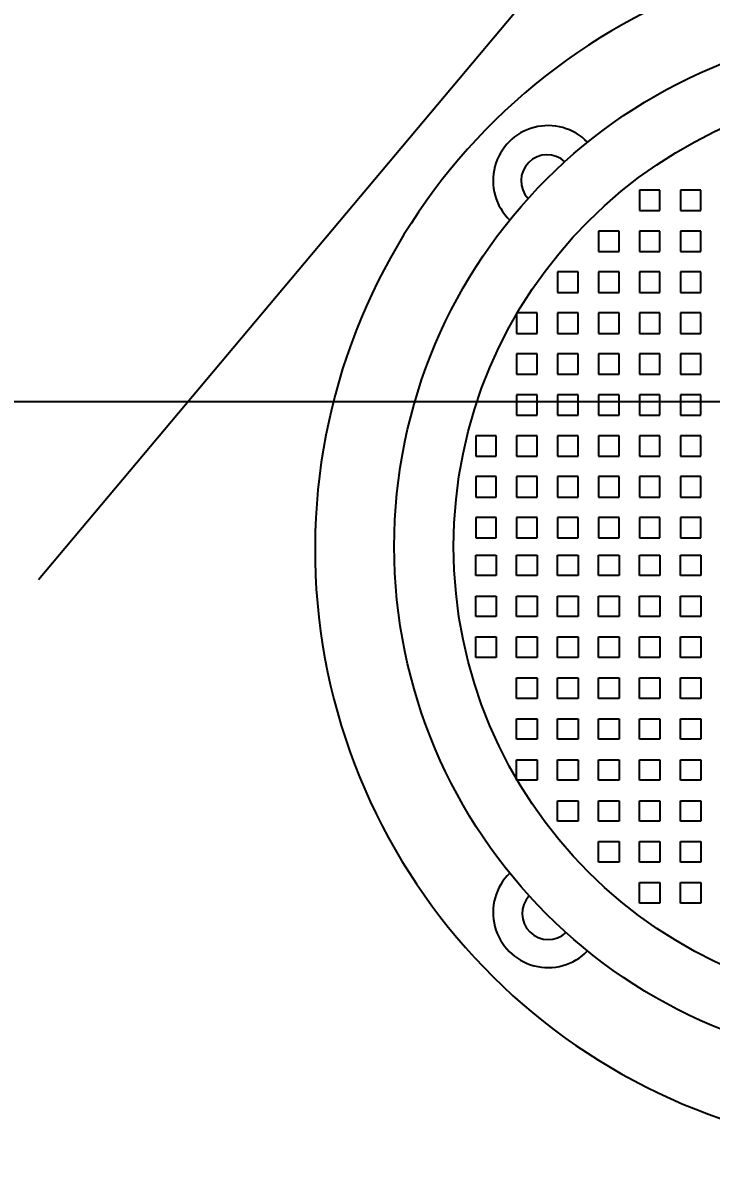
# Model space of a CAD drawing. Header units: millimetres. Extents: x 0 to 29400, y 0 to 20790.
# Drawn here: x 17761.6 to 17904.5, y 11350.2 to 11587.6 of the extents above; entities that cross this region are included whole.
import ezdxf

# ---------------------------------------------------------------- set-up
doc = ezdxf.new("R2010")
doc.units = ezdxf.units.MM
doc.header["$LTSCALE"] = 700
doc.linetypes.add('G', pattern=[2, 1.25, -0.25, 0.25, -0.25])
for name, color, linetype in [('01', 7, 'Continuous'), ('05', 142, 'G'), ('08', 1, 'Continuous')]:
    doc.layers.add(name, color=color, linetype=linetype)
doc.styles.get("Standard").update_dxf_attribs({"font": 'FZYTK.TTF', "width": 0.707})
doc.dimstyles.new('INTE', dxfattribs={"dimscale": 70, "dimtxt": 3.5, "dimasz": 3, "dimexe": 3, "dimexo": 0, "dimgap": 1, "dimtad": 1, "dimdec": 0, "dimdsep": 46, "dimtxsty": 'Standard', "dimcen": 0, "dimclrd": 1, "dimclre": 1, "dimclrt": 3, "dimaunit": 1, "dimadec": 0, "dimazin": 0, "dimtfac": 1, "dimtdec": 0, "dimtmove": 0, "dimatfit": 0, "dimfxl": 1, "dimarcsym": 0})

# ---------------------------------------------------------------- blocks, each defined once
blk = doc.blocks.new('*D847')
at = {"layer": '08', "color": 1, "lineweight": -2}
for p, q in [((19345.33, 16880.98), (25222.23, 16880.98)), ((25012.23, 7692.98), (25012.23, 16670.98)), ((14962.64, 7482.98), (25222.23, 7482.98))]:
    blk.add_line(p, q, dxfattribs=at)
at = {"layer": '08', "color": 1}
for points in [[(24977.23, 16670.98), (25047.23, 16670.98), (25012.23, 16880.98)], [(24977.23, 7692.98), (25047.23, 7692.98), (25012.23, 7482.98)]]:
    blk.add_solid(points, dxfattribs=at)
at = {"layer": 'DEFPOINTS', "color": 0}
for p in [(19345.33, 16880.98), (25012.23, 16880.98), (14962.64, 7482.98)]:
    blk.add_point(p, dxfattribs=at)
at = {"layer": '08', "color": 3, "insert": (24783.71, 12181.98), "char_height": 245, "attachment_point": 5, "rotation": 90}
blk.add_mtext('{\\fArial|b0|i0|c204|p34;Внешняя сторона кузова\\Fisocp,intecad|c134;9398}', dxfattribs=at)
blk = doc.blocks.new('*D852')
at = {"layer": '08', "color": 1, "lineweight": -2}
for p, q in [((18977.63, 11384.13), (18977.63, 9992.74)), ((15472.63, 10365.42), (15472.63, 9992.74)), ((18767.63, 10202.74), (15682.63, 10202.74))]:
    blk.add_line(p, q, dxfattribs=at)
at = {"layer": '08', "color": 1}
for points in [[(15682.63, 10237.74), (15682.63, 10167.74), (15472.63, 10202.74)], [(18767.63, 10237.74), (18767.63, 10167.74), (18977.63, 10202.74)]]:
    blk.add_solid(points, dxfattribs=at)
at = {"layer": 'DEFPOINTS', "color": 0}
for p in [(18977.63, 11384.13), (15472.63, 10365.42), (15472.63, 10202.74)]:
    blk.add_point(p, dxfattribs=at)
at = {"layer": '08', "color": 3, "insert": (17225.13, 10395.24), "char_height": 245, "attachment_point": 5}
blk.add_mtext('3505', dxfattribs=at)
blk = doc.blocks.new('*D854')
at = {"layer": '08', "color": 1, "lineweight": -2}
for p, q in [((19030.93, 18159.27), (25718.12, 18159.27)), ((25508.12, 17949.27), (25508.12, 5239.67)), ((15649.92, 5029.67), (25718.12, 5029.67))]:
    blk.add_line(p, q, dxfattribs=at)
at = {"layer": '08', "color": 1}
for points in [[(25473.12, 17949.27), (25543.12, 17949.27), (25508.12, 18159.27)], [(25473.12, 5239.67), (25543.12, 5239.67), (25508.12, 5029.67)]]:
    blk.add_solid(points, dxfattribs=at)
at = {"layer": 'DEFPOINTS', "color": 0}
for p in [(19030.93, 18159.27), (15649.92, 5029.67), (25508.12, 5029.67)]:
    blk.add_point(p, dxfattribs=at)
at = {"layer": '08', "color": 3, "insert": (25315.62, 11594.47), "char_height": 245, "attachment_point": 5, "rotation": 90}
blk.add_mtext('13130', dxfattribs=at)

msp = doc.modelspace()

# ---------------------------------------------------------------- linework, layer by layer
at = {"layer": '01'}
for p, q in [((17893.87, 11552.88), (17889.62, 11552.88)), ((17889.62, 11552.88), (17889.62, 11548.63)), ((17893.87, 11548.63), (17893.87, 11552.88)), ((17898.12, 11552.88), (17898.12, 11548.63)), ((17902.37, 11552.88), (17898.12, 11552.88)), ((17902.37, 11548.63), (17902.37, 11552.88)), ((17889.62, 11548.63), (17893.87, 11548.63)), ((17898.12, 11548.63), (17902.37, 11548.63)), ((17885.37, 11544.38), (17881.12, 11544.38)), ((17881.12, 11544.38), (17881.12, 11540.13)), ((17885.37, 11540.13), (17885.37, 11544.38)), ((17893.87, 11544.38), (17889.62, 11544.38)), ((17889.62, 11544.38), (17889.62, 11540.13)), ((17893.87, 11540.13), (17893.87, 11544.38)), ((17902.37, 11544.38), (17898.12, 11544.38)), ((17898.12, 11544.38), (17898.12, 11540.13)), ((17902.37, 11540.13), (17902.37, 11544.38)), ((17881.12, 11540.13), (17885.37, 11540.13)), ((17889.62, 11540.13), (17893.87, 11540.13)), ((17898.12, 11540.13), (17902.37, 11540.13)), ((17872.62, 11535.88), (17872.62, 11531.63)), ((17876.87, 11535.88), (17872.62, 11535.88)), ((17876.87, 11531.63), (17876.87, 11535.88)), ((17881.12, 11535.88), (17881.12, 11531.63)), ((17885.37, 11535.88), (17881.12, 11535.88)), ((17885.37, 11531.63), (17885.37, 11535.88)), ((17889.62, 11535.88), (17889.62, 11531.63)), ((17893.87, 11535.88), (17889.62, 11535.88)), ((17893.87, 11531.63), (17893.87, 11535.88)), ((17898.12, 11535.88), (17898.12, 11531.63)), ((17902.37, 11535.88), (17898.12, 11535.88)), ((17902.37, 11531.63), (17902.37, 11535.88)), ((17872.62, 11531.63), (17876.87, 11531.63)), ((17881.12, 11531.63), (17885.37, 11531.63)), ((17889.62, 11531.63), (17893.87, 11531.63)), ((17898.12, 11531.63), (17902.37, 11531.63)), ((17864.12, 11527.38), (17864.12, 11523.13)), ((17868.37, 11527.38), (17864.12, 11527.38)), ((17868.37, 11523.13), (17868.37, 11527.38)), ((17872.62, 11527.38), (17872.62, 11523.13)), ((17876.87, 11527.38), (17872.62, 11527.38)), ((17876.87, 11523.13), (17876.87, 11527.38)), ((17881.12, 11527.38), (17881.12, 11523.13)), ((17885.37, 11527.38), (17881.12, 11527.38)), ((17885.37, 11523.13), (17885.37, 11527.38)), ((17889.62, 11527.38), (17889.62, 11523.13)), ((17893.87, 11527.38), (17889.62, 11527.38)), ((17893.87, 11523.13), (17893.87, 11527.38)), ((17898.12, 11527.38), (17898.12, 11523.13)), ((17902.37, 11527.38), (17898.12, 11527.38)), ((17902.37, 11523.13), (17902.37, 11527.38)), ((17864.12, 11523.13), (17868.37, 11523.13)), ((17872.62, 11523.13), (17876.87, 11523.13)), ((17881.12, 11523.13), (17885.37, 11523.13)), ((17889.62, 11523.13), (17893.87, 11523.13)), ((17898.12, 11523.13), (17902.37, 11523.13)), ((17864.12, 11518.88), (17864.12, 11514.63)), ((17868.37, 11518.88), (17864.12, 11518.88)), ((17868.37, 11514.63), (17868.37, 11518.88)), ((17876.87, 11518.88), (17872.62, 11518.88)), ((17872.62, 11518.88), (17872.62, 11514.63)), ((17876.87, 11514.63), (17876.87, 11518.88)), ((17881.12, 11518.88), (17881.12, 11514.63)), ((17885.37, 11518.88), (17881.12, 11518.88)), ((17885.37, 11514.63), (17885.37, 11518.88)), ((17893.87, 11518.88), (17889.62, 11518.88)), ((17889.62, 11518.88), (17889.62, 11514.63)), ((17893.87, 11514.63), (17893.87, 11518.88)), ((17898.12, 11518.88), (17898.12, 11514.63)), ((17902.37, 11518.88), (17898.12, 11518.88)), ((17902.37, 11514.63), (17902.37, 11518.88)), ((17864.12, 11514.63), (17868.37, 11514.63)), ((17872.62, 11514.63), (17876.87, 11514.63)), ((17881.12, 11514.63), (17885.37, 11514.63)), ((17889.62, 11514.63), (17893.87, 11514.63)), ((17898.12, 11514.63), (17902.37, 11514.63)), ((17864.12, 11510.38), (17864.12, 11506.13)), ((17868.37, 11510.38), (17864.12, 11510.38)), ((17868.37, 11506.13), (17868.37, 11510.38)), ((17872.62, 11510.38), (17872.62, 11506.13)), ((17876.87, 11510.38), (17872.62, 11510.38)), ((17876.87, 11506.13), (17876.87, 11510.38)), ((17881.12, 11510.38), (17881.12, 11506.13)), ((17885.37, 11510.38), (17881.12, 11510.38)), ((17885.37, 11506.13), (17885.37, 11510.38)), ((17889.62, 11510.38), (17889.62, 11506.13)), ((17893.87, 11510.38), (17889.62, 11510.38)), ((17893.87, 11506.13), (17893.87, 11510.38)), ((17898.12, 11510.38), (17898.12, 11506.13)), ((17902.37, 11510.38), (17898.12, 11510.38)), ((17902.37, 11506.13), (17902.37, 11510.38)), ((17864.12, 11506.13), (17868.37, 11506.13)), ((17872.62, 11506.13), (17876.87, 11506.13)), ((17881.12, 11506.13), (17885.37, 11506.13)), ((17889.62, 11506.13), (17893.87, 11506.13)), ((17898.12, 11506.13), (17902.37, 11506.13)), ((17855.62, 11501.88), (17855.62, 11497.63)), ((17859.87, 11501.88), (17855.62, 11501.88)), ((17859.87, 11497.63), (17859.87, 11501.88)), ((17868.37, 11501.88), (17864.12, 11501.88)), ((17864.12, 11501.88), (17864.12, 11497.63)), ((17868.37, 11497.63), (17868.37, 11501.88)), ((17876.87, 11501.88), (17872.62, 11501.88)), ((17872.62, 11501.88), (17872.62, 11497.63)), ((17876.87, 11497.63), (17876.87, 11501.88)), ((17885.37, 11501.88), (17881.12, 11501.88)), ((17881.12, 11501.88), (17881.12, 11497.63)), ((17885.37, 11497.63), (17885.37, 11501.88)), ((17893.87, 11501.88), (17889.62, 11501.88)), ((17889.62, 11501.88), (17889.62, 11497.63)), ((17893.87, 11497.63), (17893.87, 11501.88)), ((17902.37, 11501.88), (17898.12, 11501.88)), ((17898.12, 11501.88), (17898.12, 11497.63)), ((17902.37, 11497.63), (17902.37, 11501.88)), ((17855.62, 11497.63), (17859.87, 11497.63)), ((17864.12, 11497.63), (17868.37, 11497.63)), ((17872.62, 11497.63), (17876.87, 11497.63)), ((17881.12, 11497.63), (17885.37, 11497.63)), ((17889.62, 11497.63), (17893.87, 11497.63)), ((17898.12, 11497.63), (17902.37, 11497.63)), ((17855.62, 11493.38), (17855.62, 11489.13)), ((17859.87, 11493.38), (17855.62, 11493.38)), ((17859.87, 11489.13), (17859.87, 11493.38)), ((17864.12, 11493.38), (17864.12, 11489.13)), ((17868.37, 11493.38), (17864.12, 11493.38)), ((17868.37, 11489.13), (17868.37, 11493.38)), ((17876.87, 11493.38), (17872.62, 11493.38)), ((17872.62, 11493.38), (17872.62, 11489.13)), ((17876.87, 11489.13), (17876.87, 11493.38)), ((17881.12, 11493.38), (17881.12, 11489.13)), ((17885.37, 11493.38), (17881.12, 11493.38)), ((17885.37, 11489.13), (17885.37, 11493.38)), ((17893.87, 11493.38), (17889.62, 11493.38)), ((17889.62, 11493.38), (17889.62, 11489.13)), ((17893.87, 11489.13), (17893.87, 11493.38)), ((17898.12, 11493.38), (17898.12, 11489.13)), ((17902.37, 11493.38), (17898.12, 11493.38)), ((17902.37, 11489.13), (17902.37, 11493.38)), ((17855.62, 11489.13), (17859.87, 11489.13)), ((17864.12, 11489.13), (17868.37, 11489.13)), ((17872.62, 11489.13), (17876.87, 11489.13)), ((17881.12, 11489.13), (17885.37, 11489.13)), ((17889.62, 11489.13), (17893.87, 11489.13)), ((17898.12, 11489.13), (17902.37, 11489.13)), ((17855.62, 11484.88), (17855.62, 11480.63)), ((17859.87, 11484.88), (17855.62, 11484.88)), ((17859.87, 11480.63), (17859.87, 11484.88)), ((17864.12, 11484.88), (17864.12, 11480.63)), ((17868.37, 11484.88), (17864.12, 11484.88)), ((17868.37, 11480.63), (17868.37, 11484.88)), ((17872.62, 11484.88), (17872.62, 11480.63)), ((17876.87, 11484.88), (17872.62, 11484.88)), ((17876.87, 11480.63), (17876.87, 11484.88)), ((17881.12, 11484.88), (17881.12, 11480.63)), ((17885.37, 11484.88), (17881.12, 11484.88)), ((17885.37, 11480.63), (17885.37, 11484.88)), ((17889.62, 11484.88), (17889.62, 11480.63)), ((17893.87, 11484.88), (17889.62, 11484.88)), ((17893.87, 11480.63), (17893.87, 11484.88)), ((17898.12, 11484.88), (17898.12, 11480.63)), ((17902.37, 11484.88), (17898.12, 11484.88)), ((17902.37, 11480.63), (17902.37, 11484.88)), ((17855.62, 11480.63), (17859.87, 11480.63)), ((17864.12, 11480.63), (17868.37, 11480.63)), ((17872.62, 11480.63), (17876.87, 11480.63)), ((17881.12, 11480.63), (17885.37, 11480.63)), ((17889.62, 11480.63), (17893.87, 11480.63)), ((17898.12, 11480.63), (17902.37, 11480.63)), ((17855.62, 11472.82), (17855.62, 11477.07)), ((17855.62, 11477.07), (17859.87, 11477.07)), ((17859.87, 11477.07), (17859.87, 11472.82)), ((17864.12, 11472.82), (17864.12, 11477.07)), ((17864.12, 11477.07), (17868.37, 11477.07)), ((17868.37, 11477.07), (17868.37, 11472.82)), ((17872.62, 11477.07), (17876.87, 11477.07)), ((17872.62, 11472.82), (17872.62, 11477.07)), ((17876.87, 11477.07), (17876.87, 11472.82)), ((17881.12, 11472.82), (17881.12, 11477.07)), ((17881.12, 11477.07), (17885.37, 11477.07)), ((17885.37, 11477.07), (17885.37, 11472.82)), ((17889.62, 11477.07), (17893.87, 11477.07)), ((17889.62, 11472.82), (17889.62, 11477.07)), ((17893.87, 11477.07), (17893.87, 11472.82)), ((17898.12, 11472.82), (17898.12, 11477.07)), ((17898.12, 11477.07), (17902.37, 11477.07)), ((17902.37, 11477.07), (17902.37, 11472.82)), ((17859.87, 11472.82), (17855.62, 11472.82)), ((17868.37, 11472.82), (17864.12, 11472.82)), ((17876.87, 11472.82), (17872.62, 11472.82)), ((17885.37, 11472.82), (17881.12, 11472.82)), ((17893.87, 11472.82), (17889.62, 11472.82)), ((17902.37, 11472.82), (17898.12, 11472.82)), ((17855.62, 11464.32), (17855.62, 11468.57)), ((17855.62, 11468.57), (17859.87, 11468.57)), ((17859.87, 11468.57), (17859.87, 11464.32)), ((17864.12, 11464.32), (17864.12, 11468.57)), ((17864.12, 11468.57), (17868.37, 11468.57)), ((17868.37, 11468.57), (17868.37, 11464.32)), ((17872.62, 11468.57), (17876.87, 11468.57)), ((17872.62, 11464.32), (17872.62, 11468.57)), ((17876.87, 11468.57), (17876.87, 11464.32)), ((17881.12, 11464.32), (17881.12, 11468.57)), ((17881.12, 11468.57), (17885.37, 11468.57)), ((17885.37, 11468.57), (17885.37, 11464.32)), ((17889.62, 11468.57), (17893.87, 11468.57)), ((17889.62, 11464.32), (17889.62, 11468.57)), ((17893.87, 11468.57), (17893.87, 11464.32)), ((17898.12, 11464.32), (17898.12, 11468.57)), ((17898.12, 11468.57), (17902.37, 11468.57)), ((17902.37, 11468.57), (17902.37, 11464.32)), ((17859.87, 11464.32), (17855.62, 11464.32)), ((17868.37, 11464.32), (17864.12, 11464.32)), ((17876.87, 11464.32), (17872.62, 11464.32)), ((17885.37, 11464.32), (17881.12, 11464.32)), ((17893.87, 11464.32), (17889.62, 11464.32)), ((17902.37, 11464.32), (17898.12, 11464.32)), ((17855.62, 11455.82), (17855.62, 11460.07)), ((17855.62, 11460.07), (17859.87, 11460.07)), ((17859.87, 11460.07), (17859.87, 11455.82)), ((17864.12, 11460.07), (17868.37, 11460.07)), ((17864.12, 11455.82), (17864.12, 11460.07)), ((17868.37, 11460.07), (17868.37, 11455.82)), ((17872.62, 11460.07), (17876.87, 11460.07)), ((17872.62, 11455.82), (17872.62, 11460.07)), ((17876.87, 11460.07), (17876.87, 11455.82)), ((17881.12, 11460.07), (17885.37, 11460.07)), ((17881.12, 11455.82), (17881.12, 11460.07)), ((17885.37, 11460.07), (17885.37, 11455.82)), ((17889.62, 11460.07), (17893.87, 11460.07)), ((17889.62, 11455.82), (17889.62, 11460.07)), ((17893.87, 11460.07), (17893.87, 11455.82)), ((17898.12, 11460.07), (17902.37, 11460.07)), ((17898.12, 11455.82), (17898.12, 11460.07)), ((17902.37, 11460.07), (17902.37, 11455.82)), ((17859.87, 11455.82), (17855.62, 11455.82)), ((17868.37, 11455.82), (17864.12, 11455.82)), ((17876.87, 11455.82), (17872.62, 11455.82)), ((17885.37, 11455.82), (17881.12, 11455.82)), ((17893.87, 11455.82), (17889.62, 11455.82)), ((17902.37, 11455.82), (17898.12, 11455.82)), ((17864.12, 11451.57), (17868.37, 11451.57)), ((17864.12, 11447.32), (17864.12, 11451.57)), ((17868.37, 11451.57), (17868.37, 11447.32)), ((17872.62, 11451.57), (17876.87, 11451.57)), ((17872.62, 11447.32), (17872.62, 11451.57)), ((17876.87, 11451.57), (17876.87, 11447.32)), ((17881.12, 11451.57), (17885.37, 11451.57)), ((17881.12, 11447.32), (17881.12, 11451.57)), ((17885.37, 11451.57), (17885.37, 11447.32)), ((17889.62, 11451.57), (17893.87, 11451.57)), ((17889.62, 11447.32), (17889.62, 11451.57)), ((17893.87, 11451.57), (17893.87, 11447.32)), ((17898.12, 11451.57), (17902.37, 11451.57)), ((17898.12, 11447.32), (17898.12, 11451.57)), ((17902.37, 11451.57), (17902.37, 11447.32)), ((17868.37, 11447.32), (17864.12, 11447.32)), ((17876.87, 11447.32), (17872.62, 11447.32)), ((17885.37, 11447.32), (17881.12, 11447.32)), ((17893.87, 11447.32), (17889.62, 11447.32)), ((17902.37, 11447.32), (17898.12, 11447.32)), ((17864.12, 11438.82), (17864.12, 11443.07)), ((17864.12, 11443.07), (17868.37, 11443.07)), ((17868.37, 11443.07), (17868.37, 11438.82)), ((17872.62, 11438.82), (17872.62, 11443.07)), ((17872.62, 11443.07), (17876.87, 11443.07)), ((17876.87, 11443.07), (17876.87, 11438.82)), ((17881.12, 11438.82), (17881.12, 11443.07)), ((17881.12, 11443.07), (17885.37, 11443.07)), ((17885.37, 11443.07), (17885.37, 11438.82)), ((17889.62, 11438.82), (17889.62, 11443.07)), ((17889.62, 11443.07), (17893.87, 11443.07)), ((17893.87, 11443.07), (17893.87, 11438.82)), ((17898.12, 11438.82), (17898.12, 11443.07)), ((17898.12, 11443.07), (17902.37, 11443.07)), ((17902.37, 11443.07), (17902.37, 11438.82)), ((17868.37, 11438.82), (17864.12, 11438.82)), ((17876.87, 11438.82), (17872.62, 11438.82)), ((17885.37, 11438.82), (17881.12, 11438.82)), ((17893.87, 11438.82), (17889.62, 11438.82)), ((17902.37, 11438.82), (17898.12, 11438.82)), ((17864.12, 11430.32), (17864.12, 11434.57)), ((17864.12, 11434.57), (17868.37, 11434.57)), ((17868.37, 11434.57), (17868.37, 11430.32)), ((17872.62, 11434.57), (17876.87, 11434.57)), ((17872.62, 11430.32), (17872.62, 11434.57)), ((17876.87, 11434.57), (17876.87, 11430.32)), ((17881.12, 11430.32), (17881.12, 11434.57)), ((17881.12, 11434.57), (17885.37, 11434.57)), ((17885.37, 11434.57), (17885.37, 11430.32)), ((17889.62, 11434.57), (17893.87, 11434.57)), ((17889.62, 11430.32), (17889.62, 11434.57)), ((17893.87, 11434.57), (17893.87, 11430.32)), ((17898.12, 11430.32), (17898.12, 11434.57)), ((17898.12, 11434.57), (17902.37, 11434.57)), ((17902.37, 11434.57), (17902.37, 11430.32)), ((17868.37, 11430.32), (17864.12, 11430.32)), ((17876.87, 11430.32), (17872.62, 11430.32)), ((17885.37, 11430.32), (17881.12, 11430.32)), ((17893.87, 11430.32), (17889.62, 11430.32)), ((17902.37, 11430.32), (17898.12, 11430.32)), ((17872.62, 11426.07), (17876.87, 11426.07)), ((17872.62, 11421.82), (17872.62, 11426.07)), ((17876.87, 11426.07), (17876.87, 11421.82)), ((17881.12, 11421.82), (17881.12, 11426.07)), ((17881.12, 11426.07), (17885.37, 11426.07)), ((17885.37, 11426.07), (17885.37, 11421.82)), ((17889.62, 11426.07), (17893.87, 11426.07)), ((17889.62, 11421.82), (17889.62, 11426.07)), ((17893.87, 11426.07), (17893.87, 11421.82)), ((17898.12, 11421.82), (17898.12, 11426.07)), ((17898.12, 11426.07), (17902.37, 11426.07)), ((17902.37, 11426.07), (17902.37, 11421.82)), ((17876.87, 11421.82), (17872.62, 11421.82)), ((17885.37, 11421.82), (17881.12, 11421.82)), ((17893.87, 11421.82), (17889.62, 11421.82)), ((17902.37, 11421.82), (17898.12, 11421.82)), ((17881.12, 11417.57), (17885.37, 11417.57)), ((17881.12, 11413.32), (17881.12, 11417.57)), ((17885.37, 11417.57), (17885.37, 11413.32)), ((17889.62, 11417.57), (17893.87, 11417.57)), ((17889.62, 11413.32), (17889.62, 11417.57)), ((17893.87, 11417.57), (17893.87, 11413.32)), ((17898.12, 11417.57), (17902.37, 11417.57)), ((17898.12, 11413.32), (17898.12, 11417.57)), ((17902.37, 11417.57), (17902.37, 11413.32)), ((17885.37, 11413.32), (17881.12, 11413.32)), ((17893.87, 11413.32), (17889.62, 11413.32)), ((17902.37, 11413.32), (17898.12, 11413.32)), ((17889.62, 11404.82), (17889.62, 11409.07)), ((17889.62, 11409.07), (17893.87, 11409.07)), ((17893.87, 11409.07), (17893.87, 11404.82)), ((17898.12, 11404.82), (17898.12, 11409.07)), ((17898.12, 11409.07), (17902.37, 11409.07)), ((17902.37, 11409.07), (17902.37, 11404.82)), ((17893.87, 11404.82), (17889.62, 11404.82)), ((17902.37, 11404.82), (17898.12, 11404.82))]:
    msp.add_line(p, q, dxfattribs=at)
for radius in [107.94, 95.62]:
    msp.add_circle((17946.66, 11478.85), radius, dxfattribs=at)
for centre, radius, start, end in [((17947.26, 11478.24), 125, 14.2223, 179.6743), ((17870.65, 11554.85), 11.43, 44.2007, 225.7993), ((17931.66, 11493.85), 255, 183.3723, 273.3723), ((17947.26, 11478.24), 125, 179.7234, 346.4488), ((17870.65, 11402.84), 11.43, 134.2007, 315.7993)]:
    msp.add_arc(centre, radius, start, end, dxfattribs=at)
at = {"layer": '01', "color": 7, "linetype": 'Continuous'}
for centre, start, end in [((17870.44, 11554.83), 46.9807, 223.1976), ((17870.68, 11402.63), 136.9807, 313.1976)]:
    msp.add_arc(centre, 5.4, start, end, dxfattribs=at)
at = {"layer": '05'}
for p, q in [((17764.89, 11472.01), (18360.63, 12181.98)), ((17653.35, 11508.95), (18168.63, 11508.95))]:
    msp.add_line(p, q, dxfattribs=at)

# ---------------------------------------------------------------- dimensions: what is measured, and where the dimension line sits
at = {"layer": '08'}
dim = msp.add_linear_dim(base=(25508.12, 5029.67), p1=(19030.93, 18159.27), p2=(15649.92, 5029.67), angle=90, dimstyle='INTE', dxfattribs=at)
dim.commit()
dim.dimension.update_dxf_attribs({"geometry": '*D854', "text_midpoint": (25508.12, 11594.47), "dimtype": 160})
dim = msp.add_linear_dim(base=(25012.23, 16880.98), p1=(14962.64, 7482.98), p2=(19345.33, 16880.98), angle=90, text='{\\fArial|b0|i0|c204|p34;Внешняя сторона кузова\\Fisocp,intecad|c134;<>}', dimstyle='INTE', dxfattribs=at)
dim.commit()
dim.dimension.update_dxf_attribs({"geometry": '*D847', "text_midpoint": (24783.71, 12181.98)})
dim = msp.add_linear_dim(base=(15472.63, 10202.74), p1=(18977.63, 11384.13), p2=(15472.63, 10365.42), dimstyle='INTE', dxfattribs=at)
dim.commit()
dim.dimension.update_dxf_attribs({"geometry": '*D852', "text_midpoint": (17225.13, 10395.24)})

doc.saveas('drawing.dxf')
